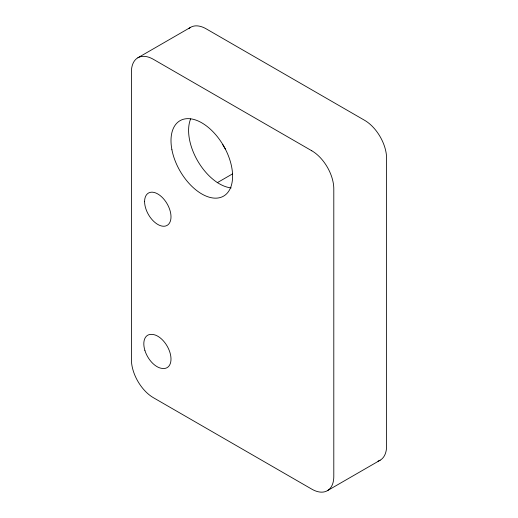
<?xml version="1.0" encoding="UTF-8"?>
<svg xmlns="http://www.w3.org/2000/svg" width="518" height="518" viewBox="0 0 518 518"><rect width="100%" height="100%" fill="white"/><g stroke="black" fill="none" stroke-linecap="round" stroke-linejoin="round"><path stroke-width="0.78" d="M137.846 57.789L190.643 27.305M217.243 182.712L232.427 173.944M327.357 490.695L380.154 460.211M225.324 148.944A62.225 35.923 60 0 1 222.591 144.302M231.19 187.904A43.557 25.149 60 0 1 197.908 161.312A43.557 25.149 60 0 1 190.643 118.9M377.991 461.149A31.112 17.962 60 0 0 386.596 445.966L386.596 158.404A31.112 17.962 60 0 0 364.601 120.299L206.203 28.846A31.112 17.962 60 0 0 188.746 28.71M311.797 150.783L153.399 59.33A31.112 17.962 60 0 0 131.404 72.034L131.404 359.596A31.112 17.962 60 0 0 153.399 397.701L311.797 489.154A31.112 17.962 60 0 0 333.799 476.45L333.799 188.889A31.112 17.962 60 0 0 311.797 150.783M171.911 149.734A43.557 25.149 60 0 0 223.187 196.341A43.557 25.149 60 0 0 210.302 129.131A43.557 25.149 60 0 0 171.911 149.734M144.885 350.414A18.667 10.781 60 0 0 162.613 368.44A18.667 10.781 60 0 0 169.93 352.454A18.667 10.781 60 0 0 152.201 334.434A18.667 10.781 60 0 0 144.885 350.414M144.6 201.586A18.667 10.781 60 0 0 164.4 226.224A18.667 10.781 60 0 0 164.4 199.819A18.667 10.781 60 0 0 144.6 201.586"/></g></svg>
